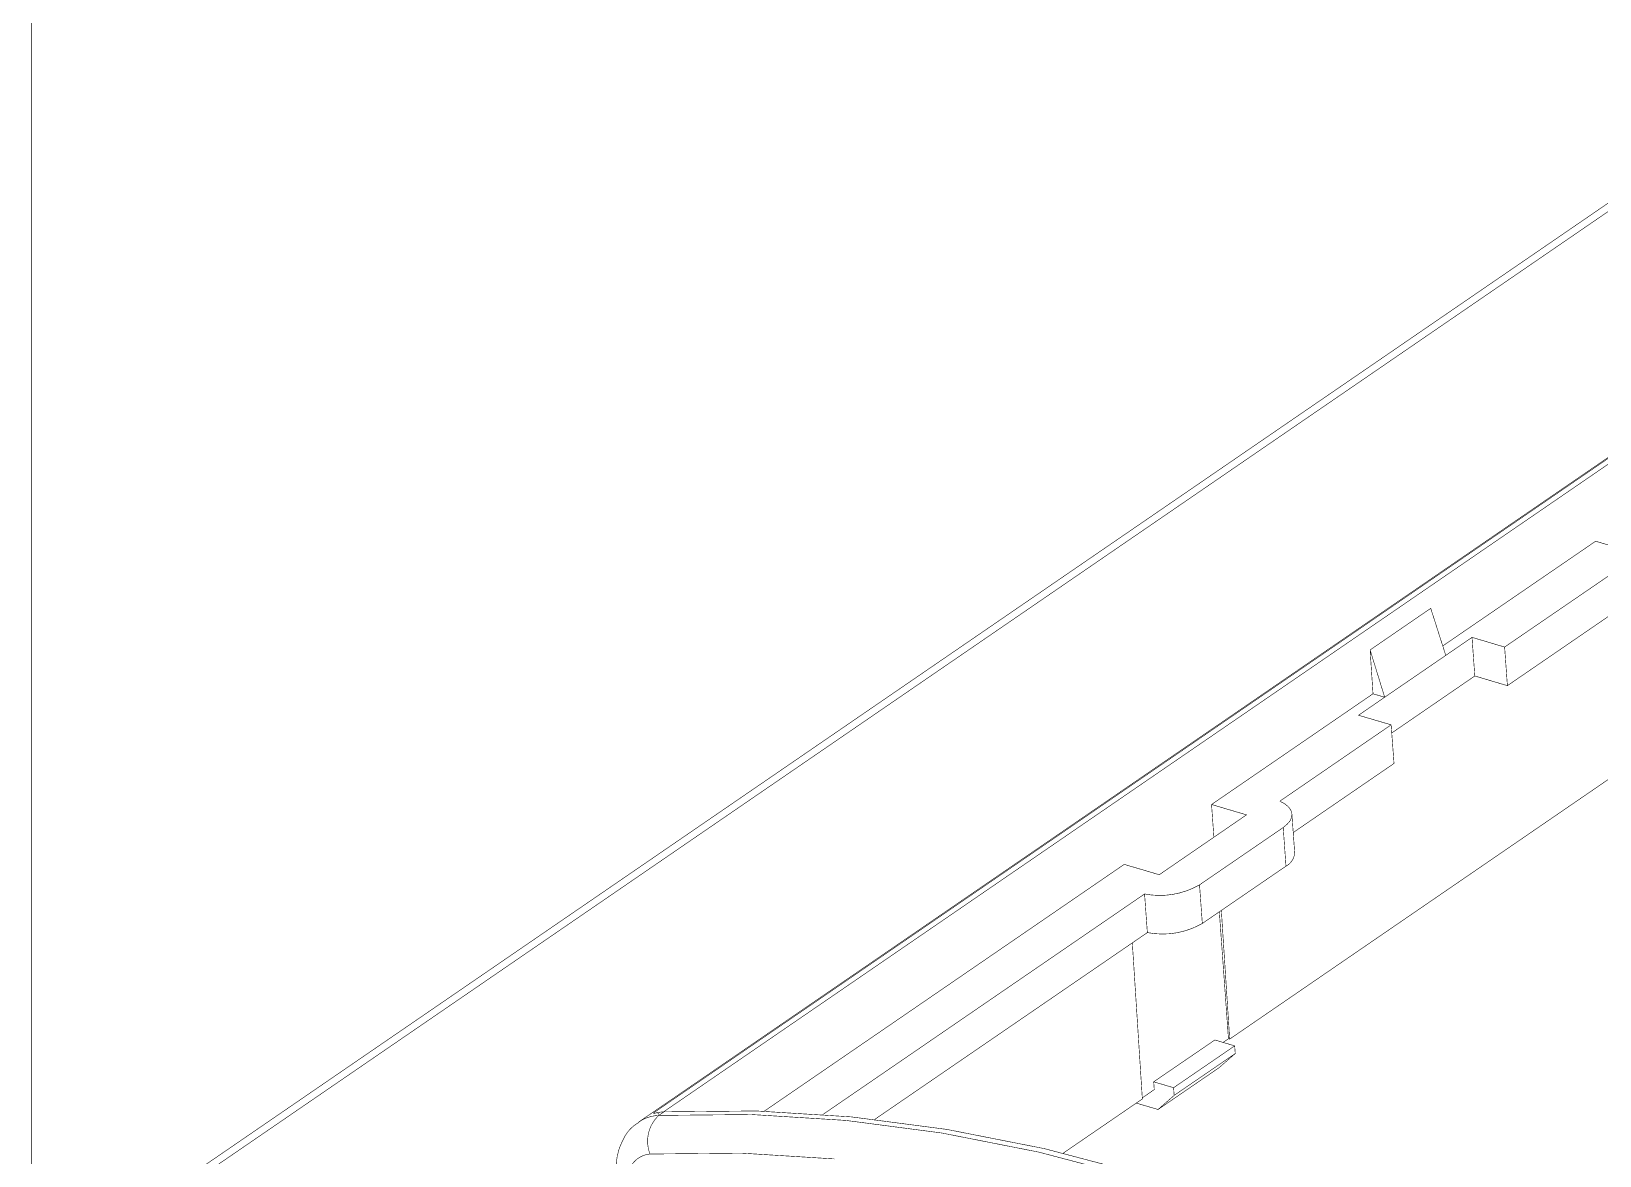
# Model space of a CAD drawing. Header units: inches. Extents: x 0 to 35.2, y -0.7 to 15.9.
# Drawn here: x 30.261 to 31.67, y 12.542 to 13.552 of the extents above; entities that cross this region are included whole.
import ezdxf

# ---------------------------------------------------------------- set-up
doc = ezdxf.new("R2010")
doc.units = ezdxf.units.IN
doc.header["$MEASUREMENT"] = 0
doc.layers.add('Board Outline', color=216, linetype='Continuous')
doc.layers.add('Dimensions', color=6, linetype='Continuous')

msp = doc.modelspace()

# ---------------------------------------------------------------- linework, layer by layer
at = {"layer": 'Board Outline'}
msp.add_lwpolyline([(30.261, -0.5315, 0.0005, 0.0005, 0), (30.261, 15.6175, 0.0005, 0.0005, 0)], format="xyseb", dxfattribs=at)
at = {"layer": 'Dimensions'}
for points in [[(30.807, 12.572, 0.0005, 0.0005, 0), (32.1535, 13.495, 0.0005, 0.0005, 0)], [(30.8211, 12.5807, 0.0005, 0.0005, 0), (32.1519, 13.493, 0.0005, 0.0005, 0)], [(30.829, 12.5809, 0.0005, 0.0005, 0), (32.1552, 13.4901, 0.0005, 0.0005, 0)], [(30.3359, 12.4776, 0.0005, 0.0005, 0), (31.6824, 13.4006, 0.0005, 0.0005, 0)], [(30.3491, 12.4791, 0.0005, 0.0005, 0), (31.6956, 13.4021, 0.0005, 0.0005, 0)], [(31.5293, 12.9996, 0.0005, 0.0005, 0), (31.6667, 13.0937, 0.0005, 0.0005, 0)], [(31.6667, 13.0937, 0.0005, 0.0005, 0), (31.6981, 13.0844, 0.0005, 0.0005, 0)], [(31.5849, 12.9986, 0.0005, 0.0005, 0), (31.685, 13.0671, 0.0005, 0.0005, 0)], [(31.464, 12.996, 0.0005, 0.0005, 0), (31.5185, 13.0334, 0.0005, 0.0005, 0)], [(31.5185, 13.0334, 0.0005, 0.0005, 0), (31.532, 12.9911, 0.0005, 0.0005, 0)], [(31.5874, 12.9639, 0.0005, 0.0005, 0), (31.6875, 13.0325, 0.0005, 0.0005, 0)], [(31.464, 12.996, 0.0005, 0.0005, 0), (31.4666, 12.9566, 0.0005, 0.0005, 0)], [(31.464, 12.996, 0.0005, 0.0005, 0), (31.4771, 12.9535, 0.0005, 0.0005, 0)], [(31.532, 12.9911, 0.0005, 0.0005, 0), (31.5556, 13.0073, 0.0005, 0.0005, 0)], [(31.5556, 13.0073, 0.0005, 0.0005, 0), (31.5849, 12.9986, 0.0005, 0.0005, 0)], [(31.5556, 13.0073, 0.0005, 0.0005, 0), (31.5581, 12.9726, 0.0005, 0.0005, 0)], [(31.5849, 12.9986, 0.0005, 0.0005, 0), (31.5874, 12.9639, 0.0005, 0.0005, 0)], [(31.4771, 12.9535, 0.0005, 0.0005, 0), (31.532, 12.9911, 0.0005, 0.0005, 0)], [(31.4835, 12.9214, 0.0005, 0.0005, 0), (31.5581, 12.9726, 0.0005, 0.0005, 0)], [(31.5581, 12.9726, 0.0005, 0.0005, 0), (31.5874, 12.9639, 0.0005, 0.0005, 0)], [(31.3215, 12.8571, 0.0005, 0.0005, 0), (31.4666, 12.9566, 0.0005, 0.0005, 0)], [(31.4536, 12.9373, 0.0005, 0.0005, 0), (31.4771, 12.9535, 0.0005, 0.0005, 0)], [(31.4666, 12.9566, 0.0005, 0.0005, 0), (31.4771, 12.9535, 0.0005, 0.0005, 0)], [(31.3829, 12.8601, 0.0005, 0.0005, 0), (31.4829, 12.9287, 0.0005, 0.0005, 0)], [(31.4536, 12.9373, 0.0005, 0.0005, 0), (31.4829, 12.9287, 0.0005, 0.0005, 0)], [(31.4829, 12.9287, 0.0005, 0.0005, 0), (31.4855, 12.894, 0.0005, 0.0005, 0)], [(31.3378, 12.6463, 0.0005, 0.0005, 0), (31.683, 12.883, 0.0005, 0.0005, 0)], [(31.3949, 12.8319, 0.0005, 0.0005, 0), (31.4855, 12.894, 0.0005, 0.0005, 0)], [(31.3215, 12.8571, 0.0005, 0.0005, 0), (31.3529, 12.8478, 0.0005, 0.0005, 0)], [(31.3215, 12.8571, 0.0005, 0.0005, 0), (31.3236, 12.8277, 0.0005, 0.0005, 0)], [(31.3829, 12.8601, 0.0005, 0.0005, 0), (31.3872, 12.8578, 0.0005, 0.0005, 0)], [(31.3872, 12.8578, 0.0005, 0.0005, 0), (31.3905, 12.8551, 0.0005, 0.0005, 0)], [(31.3905, 12.8551, 0.0005, 0.0005, 0), (31.3927, 12.8522, 0.0005, 0.0005, 0)], [(31.2745, 12.794, 0.0005, 0.0005, 0), (31.3529, 12.8478, 0.0005, 0.0005, 0)], [(31.3895, 12.8394, 0.0005, 0.0005, 0), (31.3921, 12.8425, 0.0005, 0.0005, 0)], [(31.3921, 12.8425, 0.0005, 0.0005, 0), (31.3935, 12.8458, 0.0005, 0.0005, 0)], [(31.3927, 12.8522, 0.0005, 0.0005, 0), (31.3937, 12.849, 0.0005, 0.0005, 0)], [(31.3935, 12.8458, 0.0005, 0.0005, 0), (31.3937, 12.849, 0.0005, 0.0005, 0)], [(31.3937, 12.8486, 0.0005, 0.0005, 0), (31.3962, 12.8139, 0.0005, 0.0005, 0)], [(31.3107, 12.7849, 0.0005, 0.0005, 0), (31.3859, 12.8364, 0.0005, 0.0005, 0)], [(31.3859, 12.8364, 0.0005, 0.0005, 0), (31.3895, 12.8394, 0.0005, 0.0005, 0)], [(31.3859, 12.8364, 0.0005, 0.0005, 0), (31.3884, 12.8017, 0.0005, 0.0005, 0)], [(31.3962, 12.8139, 0.0005, 0.0005, -0.266423), (31.3884, 12.8017, 0.0005, 0.0005, 0)], [(30.9195, 12.5815, 0.0005, 0.0005, 0), (31.243, 12.8033, 0.0005, 0.0005, 0)], [(31.243, 12.8033, 0.0005, 0.0005, 0), (31.2745, 12.794, 0.0005, 0.0005, 0)], [(31.3132, 12.7502, 0.0005, 0.0005, 0), (31.3884, 12.8017, 0.0005, 0.0005, 0)], [(31.3107, 12.7849, 0.0005, 0.0005, -0.180116), (31.2613, 12.7767, 0.0005, 0.0005, 0)], [(31.3107, 12.7849, 0.0005, 0.0005, 0), (31.3132, 12.7502, 0.0005, 0.0005, 0)], [(30.9723, 12.5786, 0.0005, 0.0005, 0), (31.2613, 12.7767, 0.0005, 0.0005, 0)], [(31.2613, 12.7767, 0.0005, 0.0005, 0), (31.2638, 12.742, 0.0005, 0.0005, 0)], [(31.3285, 12.7606, 0.0005, 0.0005, 0), (31.3367, 12.6466, 0.0005, 0.0005, 0)], [(31.3303, 12.7619, 0.0005, 0.0005, 0), (31.3378, 12.6463, 0.0005, 0.0005, 0)], [(31.0189, 12.5742, 0.0005, 0.0005, 0), (31.2638, 12.742, 0.0005, 0.0005, 0)], [(31.3132, 12.7502, 0.0005, 0.0005, -0.180116), (31.2638, 12.742, 0.0005, 0.0005, 0)], [(31.2503, 12.7327, 0.0005, 0.0005, 0), (31.2593, 12.5925, 0.0005, 0.0005, 0)], [(31.2695, 12.6079, 0.0005, 0.0005, 0), (31.3245, 12.6455, 0.0005, 0.0005, 0)], [(31.3245, 12.6455, 0.0005, 0.0005, 0), (31.3423, 12.6402, 0.0005, 0.0005, 0)], [(31.3319, 12.6433, 0.0005, 0.0005, 0), (31.3367, 12.6466, 0.0005, 0.0005, 0)], [(31.3367, 12.6466, 0.0005, 0.0005, 0), (31.3378, 12.6463, 0.0005, 0.0005, 0)], [(31.2874, 12.6026, 0.0005, 0.0005, 0), (31.3423, 12.6402, 0.0005, 0.0005, 0)], [(31.2879, 12.5957, 0.0005, 0.0005, 0), (31.3428, 12.6333, 0.0005, 0.0005, 0)], [(31.3283, 12.6206, 0.0005, 0.0005, 0), (31.3428, 12.6333, 0.0005, 0.0005, 0)], [(31.3423, 12.6402, 0.0005, 0.0005, 0), (31.3428, 12.6333, 0.0005, 0.0005, 0)], [(31.2734, 12.583, 0.0005, 0.0005, 0), (31.3283, 12.6206, 0.0005, 0.0005, 0)], [(31.2593, 12.5935, 0.0005, 0.0005, 0), (31.27, 12.6009, 0.0005, 0.0005, 0)], [(31.2695, 12.6079, 0.0005, 0.0005, 0), (31.27, 12.6009, 0.0005, 0.0005, 0)], [(31.2695, 12.6079, 0.0005, 0.0005, 0), (31.2874, 12.6026, 0.0005, 0.0005, 0)], [(31.2874, 12.6026, 0.0005, 0.0005, 0), (31.2879, 12.5957, 0.0005, 0.0005, 0)], [(31.1882, 12.5438, 0.0005, 0.0005, 0), (31.2593, 12.5925, 0.0005, 0.0005, 0)], [(31.2538, 12.5888, 0.0005, 0.0005, 0), (31.2734, 12.583, 0.0005, 0.0005, 0)], [(31.2734, 12.583, 0.0005, 0.0005, 0), (31.2879, 12.5957, 0.0005, 0.0005, 0)], [(30.8068, 12.5718, 0.0005, 0.0005, -0.144489), (30.8247, 12.5777, 0.0005, 0.0005, 0)], [(30.8168, 12.543, 0.0005, 0.0005, -0.306461), (30.8247, 12.5777, 0.0005, 0.0005, 0)], [(30.82, 12.5797, 0.0005, 0.0005, -0.141144), (30.8211, 12.5807, 0.0005, 0.0005, 0)], [(30.8203, 12.5795, 0.0005, 0.0005, -0.304032), (30.82, 12.5797, 0.0005, 0.0005, 0)], [(30.8211, 12.5796, 0.0005, 0.0005, -0.053117), (30.8203, 12.5795, 0.0005, 0.0005, 0)], [(30.8221, 12.5799, 0.0005, 0.0005, -0.01051), (30.8211, 12.5796, 0.0005, 0.0005, 0)], [(30.8221, 12.5799, 0.0005, 0.0005, -0.049919), (30.8294, 12.5809, 0.0005, 0.0005, 0)], [(30.8221, 12.5799, 0.0005, 0.0005, -0.055944), (30.8227, 12.5801, 0.0005, 0.0005, 0)], [(30.8227, 12.5801, 0.0005, 0.0005, -0.127051), (30.8233, 12.58, 0.0005, 0.0005, 0)], [(30.8233, 12.58, 0.0005, 0.0005, -0.082934), (30.8239, 12.5798, 0.0005, 0.0005, 0)], [(30.8239, 12.5798, 0.0005, 0.0005, -0.121422), (30.8248, 12.5786, 0.0005, 0.0005, 0)], [(30.8247, 12.5777, 0.0005, 0.0005, 0), (30.8294, 12.5809, 0.0005, 0.0005, 0)], [(30.8247, 12.5777, 0.0005, 0.0005, 0), (30.9079, 12.5785, 0.0005, 0.0005, 0)], [(30.8294, 12.5809, 0.0005, 0.0005, 0), (30.9126, 12.5817, 0.0005, 0.0005, 0)], [(30.9079, 12.5785, 0.0005, 0.0005, 0), (30.9928, 12.5732, 0.0005, 0.0005, 0)], [(30.9126, 12.5817, 0.0005, 0.0005, 0), (30.9975, 12.5764, 0.0005, 0.0005, 0)], [(30.9928, 12.5732, 0.0005, 0.0005, 0), (31.079, 12.5619, 0.0005, 0.0005, 0)], [(30.9975, 12.5764, 0.0005, 0.0005, 0), (31.0837, 12.5651, 0.0005, 0.0005, 0)], [(30.7928, 12.5561, 0.0005, 0.0005, -0.168773), (30.8069, 12.5714, 0.0005, 0.0005, 0)], [(31.079, 12.5619, 0.0005, 0.0005, 0), (31.1663, 12.5447, 0.0005, 0.0005, 0)], [(31.0837, 12.5651, 0.0005, 0.0005, 0), (31.171, 12.5479, 0.0005, 0.0005, 0)], [(30.7865, 12.5253, 0.0005, 0.0005, -0.09522), (30.7887, 12.5465, 0.0005, 0.0005, 0)], [(30.7887, 12.5465, 0.0005, 0.0005, -0.046337), (30.7928, 12.5561, 0.0005, 0.0005, 0)], [(31.1663, 12.5447, 0.0005, 0.0005, 0), (31.2544, 12.5215, 0.0005, 0.0005, 0)], [(31.171, 12.5479, 0.0005, 0.0005, 0), (31.2591, 12.5247, 0.0005, 0.0005, 0)], [(30.797, 12.5164, 0.0005, 0.0005, -0.446827), (30.8168, 12.543, 0.0005, 0.0005, 0)], [(30.8168, 12.543, 0.0005, 0.0005, 0), (30.8988, 12.5438, 0.0005, 0.0005, 0)], [(30.8988, 12.5438, 0.0005, 0.0005, 0), (30.9825, 12.5386, 0.0005, 0.0005, 0)]]:
    msp.add_lwpolyline(points, format="xyseb", dxfattribs=at)
for points in [[(31.6666, 13.0937, 0.00025, 0.00025, 1), (31.6668, 13.0937, 0.00025, 0.00025, 1)], [(31.6666, 13.0937, 0.00025, 0.00025, 1), (31.6668, 13.0937, 0.00025, 0.00025, 1)], [(31.5183, 13.0334, 0.00025, 0.00025, 1), (31.5186, 13.0334, 0.00025, 0.00025, 1)], [(31.5183, 13.0334, 0.00025, 0.00025, 1), (31.5186, 13.0334, 0.00025, 0.00025, 1)], [(31.4639, 12.996, 0.00025, 0.00025, 1), (31.4641, 12.996, 0.00025, 0.00025, 1)], [(31.4639, 12.996, 0.00025, 0.00025, 1), (31.4641, 12.996, 0.00025, 0.00025, 1)], [(31.4639, 12.996, 0.00025, 0.00025, 1), (31.4641, 12.996, 0.00025, 0.00025, 1)], [(31.5292, 12.9996, 0.00025, 0.00025, 1), (31.5294, 12.9996, 0.00025, 0.00025, 1)], [(31.5554, 13.0073, 0.00025, 0.00025, 1), (31.5557, 13.0073, 0.00025, 0.00025, 1)], [(31.5554, 13.0073, 0.00025, 0.00025, 1), (31.5557, 13.0073, 0.00025, 0.00025, 1)], [(31.5554, 13.0073, 0.00025, 0.00025, 1), (31.5557, 13.0073, 0.00025, 0.00025, 1)], [(31.5848, 12.9986, 0.00025, 0.00025, 1), (31.5851, 12.9986, 0.00025, 0.00025, 1)], [(31.5848, 12.9986, 0.00025, 0.00025, 1), (31.5851, 12.9986, 0.00025, 0.00025, 1)], [(31.5848, 12.9986, 0.00025, 0.00025, 1), (31.5851, 12.9986, 0.00025, 0.00025, 1)], [(31.5319, 12.9911, 0.00025, 0.00025, 1), (31.5322, 12.9911, 0.00025, 0.00025, 1)], [(31.5319, 12.9911, 0.00025, 0.00025, 1), (31.5322, 12.9911, 0.00025, 0.00025, 1)], [(31.5319, 12.9911, 0.00025, 0.00025, 1), (31.5322, 12.9911, 0.00025, 0.00025, 1)], [(31.558, 12.9726, 0.00025, 0.00025, 1), (31.5582, 12.9726, 0.00025, 0.00025, 1)], [(31.558, 12.9726, 0.00025, 0.00025, 1), (31.5582, 12.9726, 0.00025, 0.00025, 1)], [(31.558, 12.9726, 0.00025, 0.00025, 1), (31.5582, 12.9726, 0.00025, 0.00025, 1)], [(31.4665, 12.9566, 0.00025, 0.00025, 1), (31.4667, 12.9566, 0.00025, 0.00025, 1)], [(31.4665, 12.9566, 0.00025, 0.00025, 1), (31.4667, 12.9566, 0.00025, 0.00025, 1)], [(31.4665, 12.9566, 0.00025, 0.00025, 1), (31.4667, 12.9566, 0.00025, 0.00025, 1)], [(31.477, 12.9535, 0.00025, 0.00025, 1), (31.4772, 12.9535, 0.00025, 0.00025, 1)], [(31.477, 12.9535, 0.00025, 0.00025, 1), (31.4772, 12.9535, 0.00025, 0.00025, 1)], [(31.477, 12.9535, 0.00025, 0.00025, 1), (31.4772, 12.9535, 0.00025, 0.00025, 1)], [(31.477, 12.9535, 0.00025, 0.00025, 1), (31.4772, 12.9535, 0.00025, 0.00025, 1)], [(31.5873, 12.9639, 0.00025, 0.00025, 1), (31.5876, 12.9639, 0.00025, 0.00025, 1)], [(31.5873, 12.9639, 0.00025, 0.00025, 1), (31.5876, 12.9639, 0.00025, 0.00025, 1)], [(31.5873, 12.9639, 0.00025, 0.00025, 1), (31.5876, 12.9639, 0.00025, 0.00025, 1)], [(31.4534, 12.9373, 0.00025, 0.00025, 1), (31.4537, 12.9373, 0.00025, 0.00025, 1)], [(31.4534, 12.9373, 0.00025, 0.00025, 1), (31.4537, 12.9373, 0.00025, 0.00025, 1)], [(31.4828, 12.9287, 0.00025, 0.00025, 1), (31.4831, 12.9287, 0.00025, 0.00025, 1)], [(31.4828, 12.9287, 0.00025, 0.00025, 1), (31.4831, 12.9287, 0.00025, 0.00025, 1)], [(31.4828, 12.9287, 0.00025, 0.00025, 1), (31.4831, 12.9287, 0.00025, 0.00025, 1)], [(31.4833, 12.9214, 0.00025, 0.00025, 1), (31.4836, 12.9214, 0.00025, 0.00025, 1)], [(31.4853, 12.894, 0.00025, 0.00025, 1), (31.4856, 12.894, 0.00025, 0.00025, 1)], [(31.4853, 12.894, 0.00025, 0.00025, 1), (31.4856, 12.894, 0.00025, 0.00025, 1)], [(31.3214, 12.8571, 0.00025, 0.00025, 1), (31.3216, 12.8571, 0.00025, 0.00025, 1)], [(31.3214, 12.8571, 0.00025, 0.00025, 1), (31.3216, 12.8571, 0.00025, 0.00025, 1)], [(31.3214, 12.8571, 0.00025, 0.00025, 1), (31.3216, 12.8571, 0.00025, 0.00025, 1)], [(31.3828, 12.8601, 0.00025, 0.00025, 1), (31.383, 12.8601, 0.00025, 0.00025, 1)], [(31.3828, 12.8601, 0.00025, 0.00025, 1), (31.383, 12.8601, 0.00025, 0.00025, 1)], [(31.3871, 12.8578, 0.00025, 0.00025, 1), (31.3873, 12.8578, 0.00025, 0.00025, 1)], [(31.3871, 12.8578, 0.00025, 0.00025, 1), (31.3873, 12.8578, 0.00025, 0.00025, 1)], [(31.3904, 12.8551, 0.00025, 0.00025, 1), (31.3906, 12.8551, 0.00025, 0.00025, 1)], [(31.3904, 12.8551, 0.00025, 0.00025, 1), (31.3906, 12.8551, 0.00025, 0.00025, 1)], [(31.3528, 12.8478, 0.00025, 0.00025, 1), (31.3531, 12.8478, 0.00025, 0.00025, 1)], [(31.3528, 12.8478, 0.00025, 0.00025, 1), (31.3531, 12.8478, 0.00025, 0.00025, 1)], [(31.392, 12.8425, 0.00025, 0.00025, 1), (31.3922, 12.8425, 0.00025, 0.00025, 1)], [(31.392, 12.8425, 0.00025, 0.00025, 1), (31.3922, 12.8425, 0.00025, 0.00025, 1)], [(31.3925, 12.8522, 0.00025, 0.00025, 1), (31.3928, 12.8522, 0.00025, 0.00025, 1)], [(31.3925, 12.8522, 0.00025, 0.00025, 1), (31.3928, 12.8522, 0.00025, 0.00025, 1)], [(31.3934, 12.8458, 0.00025, 0.00025, 1), (31.3936, 12.8458, 0.00025, 0.00025, 1)], [(31.3934, 12.8458, 0.00025, 0.00025, 1), (31.3936, 12.8458, 0.00025, 0.00025, 1)], [(31.3936, 12.849, 0.00025, 0.00025, 1), (31.3938, 12.849, 0.00025, 0.00025, 1)], [(31.3936, 12.849, 0.00025, 0.00025, 1), (31.3938, 12.849, 0.00025, 0.00025, 1)], [(31.3936, 12.8486, 0.00025, 0.00025, 1), (31.3938, 12.8486, 0.00025, 0.00025, 1)], [(31.3235, 12.8277, 0.00025, 0.00025, 1), (31.3237, 12.8277, 0.00025, 0.00025, 1)], [(31.3858, 12.8364, 0.00025, 0.00025, 1), (31.386, 12.8364, 0.00025, 0.00025, 1)], [(31.3858, 12.8364, 0.00025, 0.00025, 1), (31.386, 12.8364, 0.00025, 0.00025, 1)], [(31.3858, 12.8364, 0.00025, 0.00025, 1), (31.386, 12.8364, 0.00025, 0.00025, 1)], [(31.3894, 12.8394, 0.00025, 0.00025, 1), (31.3897, 12.8394, 0.00025, 0.00025, 1)], [(31.3894, 12.8394, 0.00025, 0.00025, 1), (31.3897, 12.8394, 0.00025, 0.00025, 1)], [(31.3948, 12.8319, 0.00025, 0.00025, 1), (31.3951, 12.8319, 0.00025, 0.00025, 1)], [(31.3961, 12.8139, 0.00025, 0.00025, 1), (31.3964, 12.8139, 0.00025, 0.00025, 1)], [(31.3961, 12.8139, 0.00025, 0.00025, 1), (31.3964, 12.8139, 0.00025, 0.00025, 1)], [(31.2429, 12.8033, 0.00025, 0.00025, 1), (31.2432, 12.8033, 0.00025, 0.00025, 1)], [(31.2429, 12.8033, 0.00025, 0.00025, 1), (31.2432, 12.8033, 0.00025, 0.00025, 1)], [(31.3883, 12.8017, 0.00025, 0.00025, 1), (31.3886, 12.8017, 0.00025, 0.00025, 1)], [(31.3883, 12.8017, 0.00025, 0.00025, 1), (31.3886, 12.8017, 0.00025, 0.00025, 1)], [(31.3883, 12.8017, 0.00025, 0.00025, 1), (31.3886, 12.8017, 0.00025, 0.00025, 1)], [(31.2744, 12.794, 0.00025, 0.00025, 1), (31.2746, 12.794, 0.00025, 0.00025, 1)], [(31.2744, 12.794, 0.00025, 0.00025, 1), (31.2746, 12.794, 0.00025, 0.00025, 1)], [(31.3106, 12.7849, 0.00025, 0.00025, 1), (31.3109, 12.7849, 0.00025, 0.00025, 1)], [(31.3106, 12.7849, 0.00025, 0.00025, 1), (31.3109, 12.7849, 0.00025, 0.00025, 1)], [(31.3106, 12.7849, 0.00025, 0.00025, 1), (31.3109, 12.7849, 0.00025, 0.00025, 1)], [(31.2612, 12.7767, 0.00025, 0.00025, 1), (31.2614, 12.7767, 0.00025, 0.00025, 1)], [(31.2612, 12.7767, 0.00025, 0.00025, 1), (31.2614, 12.7767, 0.00025, 0.00025, 1)], [(31.2612, 12.7767, 0.00025, 0.00025, 1), (31.2614, 12.7767, 0.00025, 0.00025, 1)], [(31.3283, 12.7606, 0.00025, 0.00025, 1), (31.3286, 12.7606, 0.00025, 0.00025, 1)], [(31.3302, 12.7619, 0.00025, 0.00025, 1), (31.3304, 12.7619, 0.00025, 0.00025, 1)], [(31.2637, 12.742, 0.00025, 0.00025, 1), (31.2639, 12.742, 0.00025, 0.00025, 1)], [(31.2637, 12.742, 0.00025, 0.00025, 1), (31.2639, 12.742, 0.00025, 0.00025, 1)], [(31.2637, 12.742, 0.00025, 0.00025, 1), (31.2639, 12.742, 0.00025, 0.00025, 1)], [(31.3131, 12.7502, 0.00025, 0.00025, 1), (31.3134, 12.7502, 0.00025, 0.00025, 1)], [(31.3131, 12.7502, 0.00025, 0.00025, 1), (31.3134, 12.7502, 0.00025, 0.00025, 1)], [(31.3131, 12.7502, 0.00025, 0.00025, 1), (31.3134, 12.7502, 0.00025, 0.00025, 1)], [(31.2501, 12.7327, 0.00025, 0.00025, 1), (31.2504, 12.7327, 0.00025, 0.00025, 1)], [(31.3243, 12.6455, 0.00025, 0.00025, 1), (31.3246, 12.6455, 0.00025, 0.00025, 1)], [(31.3243, 12.6455, 0.00025, 0.00025, 1), (31.3246, 12.6455, 0.00025, 0.00025, 1)], [(31.3318, 12.6433, 0.00025, 0.00025, 1), (31.332, 12.6433, 0.00025, 0.00025, 1)], [(31.3366, 12.6466, 0.00025, 0.00025, 1), (31.3369, 12.6466, 0.00025, 0.00025, 1)], [(31.3366, 12.6466, 0.00025, 0.00025, 1), (31.3369, 12.6466, 0.00025, 0.00025, 1)], [(31.3366, 12.6466, 0.00025, 0.00025, 1), (31.3369, 12.6466, 0.00025, 0.00025, 1)], [(31.3377, 12.6463, 0.00025, 0.00025, 1), (31.3379, 12.6463, 0.00025, 0.00025, 1)], [(31.3377, 12.6463, 0.00025, 0.00025, 1), (31.3379, 12.6463, 0.00025, 0.00025, 1)], [(31.3377, 12.6463, 0.00025, 0.00025, 1), (31.3379, 12.6463, 0.00025, 0.00025, 1)], [(31.3422, 12.6402, 0.00025, 0.00025, 1), (31.3424, 12.6402, 0.00025, 0.00025, 1)], [(31.3422, 12.6402, 0.00025, 0.00025, 1), (31.3424, 12.6402, 0.00025, 0.00025, 1)], [(31.3422, 12.6402, 0.00025, 0.00025, 1), (31.3424, 12.6402, 0.00025, 0.00025, 1)], [(31.3427, 12.6333, 0.00025, 0.00025, 1), (31.3429, 12.6333, 0.00025, 0.00025, 1)], [(31.3427, 12.6333, 0.00025, 0.00025, 1), (31.3429, 12.6333, 0.00025, 0.00025, 1)], [(31.3427, 12.6333, 0.00025, 0.00025, 1), (31.3429, 12.6333, 0.00025, 0.00025, 1)], [(31.3282, 12.6206, 0.00025, 0.00025, 1), (31.3284, 12.6206, 0.00025, 0.00025, 1)], [(31.3282, 12.6206, 0.00025, 0.00025, 1), (31.3284, 12.6206, 0.00025, 0.00025, 1)], [(31.2694, 12.6079, 0.00025, 0.00025, 1), (31.2697, 12.6079, 0.00025, 0.00025, 1)], [(31.2694, 12.6079, 0.00025, 0.00025, 1), (31.2697, 12.6079, 0.00025, 0.00025, 1)], [(31.2694, 12.6079, 0.00025, 0.00025, 1), (31.2697, 12.6079, 0.00025, 0.00025, 1)], [(31.2699, 12.6009, 0.00025, 0.00025, 1), (31.2702, 12.6009, 0.00025, 0.00025, 1)], [(31.2699, 12.6009, 0.00025, 0.00025, 1), (31.2702, 12.6009, 0.00025, 0.00025, 1)], [(31.2872, 12.6026, 0.00025, 0.00025, 1), (31.2875, 12.6026, 0.00025, 0.00025, 1)], [(31.2872, 12.6026, 0.00025, 0.00025, 1), (31.2875, 12.6026, 0.00025, 0.00025, 1)], [(31.2872, 12.6026, 0.00025, 0.00025, 1), (31.2875, 12.6026, 0.00025, 0.00025, 1)], [(31.2537, 12.5888, 0.00025, 0.00025, 1), (31.2539, 12.5888, 0.00025, 0.00025, 1)], [(31.2591, 12.5935, 0.00025, 0.00025, 1), (31.2594, 12.5935, 0.00025, 0.00025, 1)], [(31.2592, 12.5925, 0.00025, 0.00025, 1), (31.2595, 12.5925, 0.00025, 0.00025, 1)], [(31.2592, 12.5925, 0.00025, 0.00025, 1), (31.2595, 12.5925, 0.00025, 0.00025, 1)], [(31.2878, 12.5957, 0.00025, 0.00025, 1), (31.288, 12.5957, 0.00025, 0.00025, 1)], [(31.2878, 12.5957, 0.00025, 0.00025, 1), (31.288, 12.5957, 0.00025, 0.00025, 1)], [(31.2878, 12.5957, 0.00025, 0.00025, 1), (31.288, 12.5957, 0.00025, 0.00025, 1)], [(30.8199, 12.5797, 0.00025, 0.00025, 1), (30.8202, 12.5797, 0.00025, 0.00025, 1)], [(30.8199, 12.5797, 0.00025, 0.00025, 1), (30.8202, 12.5797, 0.00025, 0.00025, 1)], [(30.8202, 12.5795, 0.00025, 0.00025, 1), (30.8205, 12.5795, 0.00025, 0.00025, 1)], [(30.8202, 12.5795, 0.00025, 0.00025, 1), (30.8205, 12.5795, 0.00025, 0.00025, 1)], [(30.8209, 12.5796, 0.00025, 0.00025, 1), (30.8212, 12.5796, 0.00025, 0.00025, 1)], [(30.8209, 12.5796, 0.00025, 0.00025, 1), (30.8212, 12.5796, 0.00025, 0.00025, 1)], [(30.821, 12.5807, 0.00025, 0.00025, 1), (30.8212, 12.5807, 0.00025, 0.00025, 1)], [(30.821, 12.5807, 0.00025, 0.00025, 1), (30.8212, 12.5807, 0.00025, 0.00025, 1)], [(30.822, 12.5799, 0.00025, 0.00025, 1), (30.8223, 12.5799, 0.00025, 0.00025, 1)], [(30.822, 12.5799, 0.00025, 0.00025, 1), (30.8223, 12.5799, 0.00025, 0.00025, 1)], [(30.822, 12.5799, 0.00025, 0.00025, 1), (30.8223, 12.5799, 0.00025, 0.00025, 1)], [(30.8226, 12.5801, 0.00025, 0.00025, 1), (30.8228, 12.5801, 0.00025, 0.00025, 1)], [(30.8226, 12.5801, 0.00025, 0.00025, 1), (30.8228, 12.5801, 0.00025, 0.00025, 1)], [(30.8231, 12.58, 0.00025, 0.00025, 1), (30.8234, 12.58, 0.00025, 0.00025, 1)], [(30.8231, 12.58, 0.00025, 0.00025, 1), (30.8234, 12.58, 0.00025, 0.00025, 1)], [(30.8237, 12.5798, 0.00025, 0.00025, 1), (30.824, 12.5798, 0.00025, 0.00025, 1)], [(30.8237, 12.5798, 0.00025, 0.00025, 1), (30.824, 12.5798, 0.00025, 0.00025, 1)], [(30.8245, 12.5777, 0.00025, 0.00025, 1), (30.8248, 12.5777, 0.00025, 0.00025, 1)], [(30.8245, 12.5777, 0.00025, 0.00025, 1), (30.8248, 12.5777, 0.00025, 0.00025, 1)], [(30.8245, 12.5777, 0.00025, 0.00025, 1), (30.8248, 12.5777, 0.00025, 0.00025, 1)], [(30.8245, 12.5777, 0.00025, 0.00025, 1), (30.8248, 12.5777, 0.00025, 0.00025, 1)], [(30.8247, 12.5786, 0.00025, 0.00025, 1), (30.8249, 12.5786, 0.00025, 0.00025, 1)], [(30.8289, 12.5809, 0.00025, 0.00025, 1), (30.8291, 12.5809, 0.00025, 0.00025, 1)], [(30.8293, 12.5809, 0.00025, 0.00025, 1), (30.8295, 12.5809, 0.00025, 0.00025, 1)], [(30.8293, 12.5809, 0.00025, 0.00025, 1), (30.8295, 12.5809, 0.00025, 0.00025, 1)], [(30.8293, 12.5809, 0.00025, 0.00025, 1), (30.8295, 12.5809, 0.00025, 0.00025, 1)], [(30.9078, 12.5785, 0.00025, 0.00025, 1), (30.908, 12.5785, 0.00025, 0.00025, 1)], [(30.9078, 12.5785, 0.00025, 0.00025, 1), (30.908, 12.5785, 0.00025, 0.00025, 1)], [(30.9125, 12.5817, 0.00025, 0.00025, 1), (30.9127, 12.5817, 0.00025, 0.00025, 1)], [(30.9125, 12.5817, 0.00025, 0.00025, 1), (30.9127, 12.5817, 0.00025, 0.00025, 1)], [(30.9193, 12.5815, 0.00025, 0.00025, 1), (30.9196, 12.5815, 0.00025, 0.00025, 1)], [(30.9722, 12.5786, 0.00025, 0.00025, 1), (30.9724, 12.5786, 0.00025, 0.00025, 1)], [(30.9927, 12.5732, 0.00025, 0.00025, 1), (30.9929, 12.5732, 0.00025, 0.00025, 1)], [(30.9927, 12.5732, 0.00025, 0.00025, 1), (30.9929, 12.5732, 0.00025, 0.00025, 1)], [(30.9974, 12.5764, 0.00025, 0.00025, 1), (30.9976, 12.5764, 0.00025, 0.00025, 1)], [(30.9974, 12.5764, 0.00025, 0.00025, 1), (30.9976, 12.5764, 0.00025, 0.00025, 1)], [(31.0188, 12.5742, 0.00025, 0.00025, 1), (31.0191, 12.5742, 0.00025, 0.00025, 1)], [(31.2733, 12.583, 0.00025, 0.00025, 1), (31.2735, 12.583, 0.00025, 0.00025, 1)], [(31.2733, 12.583, 0.00025, 0.00025, 1), (31.2735, 12.583, 0.00025, 0.00025, 1)], [(31.2733, 12.583, 0.00025, 0.00025, 1), (31.2735, 12.583, 0.00025, 0.00025, 1)], [(30.8066, 12.5718, 0.00025, 0.00025, 1), (30.8069, 12.5718, 0.00025, 0.00025, 1)], [(30.8068, 12.5714, 0.00025, 0.00025, 1), (30.807, 12.5714, 0.00025, 0.00025, 1)], [(30.8069, 12.572, 0.00025, 0.00025, 1), (30.8072, 12.572, 0.00025, 0.00025, 1)], [(31.0789, 12.5619, 0.00025, 0.00025, 1), (31.0792, 12.5619, 0.00025, 0.00025, 1)], [(31.0789, 12.5619, 0.00025, 0.00025, 1), (31.0792, 12.5619, 0.00025, 0.00025, 1)], [(31.0836, 12.5651, 0.00025, 0.00025, 1), (31.0839, 12.5651, 0.00025, 0.00025, 1)], [(31.0836, 12.5651, 0.00025, 0.00025, 1), (31.0839, 12.5651, 0.00025, 0.00025, 1)], [(30.7886, 12.5465, 0.00025, 0.00025, 1), (30.7889, 12.5465, 0.00025, 0.00025, 1)], [(30.7886, 12.5465, 0.00025, 0.00025, 1), (30.7889, 12.5465, 0.00025, 0.00025, 1)], [(30.7927, 12.5561, 0.00025, 0.00025, 1), (30.793, 12.5561, 0.00025, 0.00025, 1)], [(30.7927, 12.5561, 0.00025, 0.00025, 1), (30.793, 12.5561, 0.00025, 0.00025, 1)], [(31.1662, 12.5447, 0.00025, 0.00025, 1), (31.1665, 12.5447, 0.00025, 0.00025, 1)], [(31.1662, 12.5447, 0.00025, 0.00025, 1), (31.1665, 12.5447, 0.00025, 0.00025, 1)], [(31.1709, 12.5479, 0.00025, 0.00025, 1), (31.1712, 12.5479, 0.00025, 0.00025, 1)], [(31.1709, 12.5479, 0.00025, 0.00025, 1), (31.1712, 12.5479, 0.00025, 0.00025, 1)], [(30.8166, 12.543, 0.00025, 0.00025, 1), (30.8169, 12.543, 0.00025, 0.00025, 1)], [(30.8166, 12.543, 0.00025, 0.00025, 1), (30.8169, 12.543, 0.00025, 0.00025, 1)], [(30.8166, 12.543, 0.00025, 0.00025, 1), (30.8169, 12.543, 0.00025, 0.00025, 1)], [(30.8987, 12.5438, 0.00025, 0.00025, 1), (30.8989, 12.5438, 0.00025, 0.00025, 1)], [(30.8987, 12.5438, 0.00025, 0.00025, 1), (30.8989, 12.5438, 0.00025, 0.00025, 1)], [(31.1881, 12.5438, 0.00025, 0.00025, 1), (31.1884, 12.5438, 0.00025, 0.00025, 1)]]:
    msp.add_lwpolyline(points, format="xyseb", close=True, dxfattribs=at)

doc.saveas('drawing.dxf')
